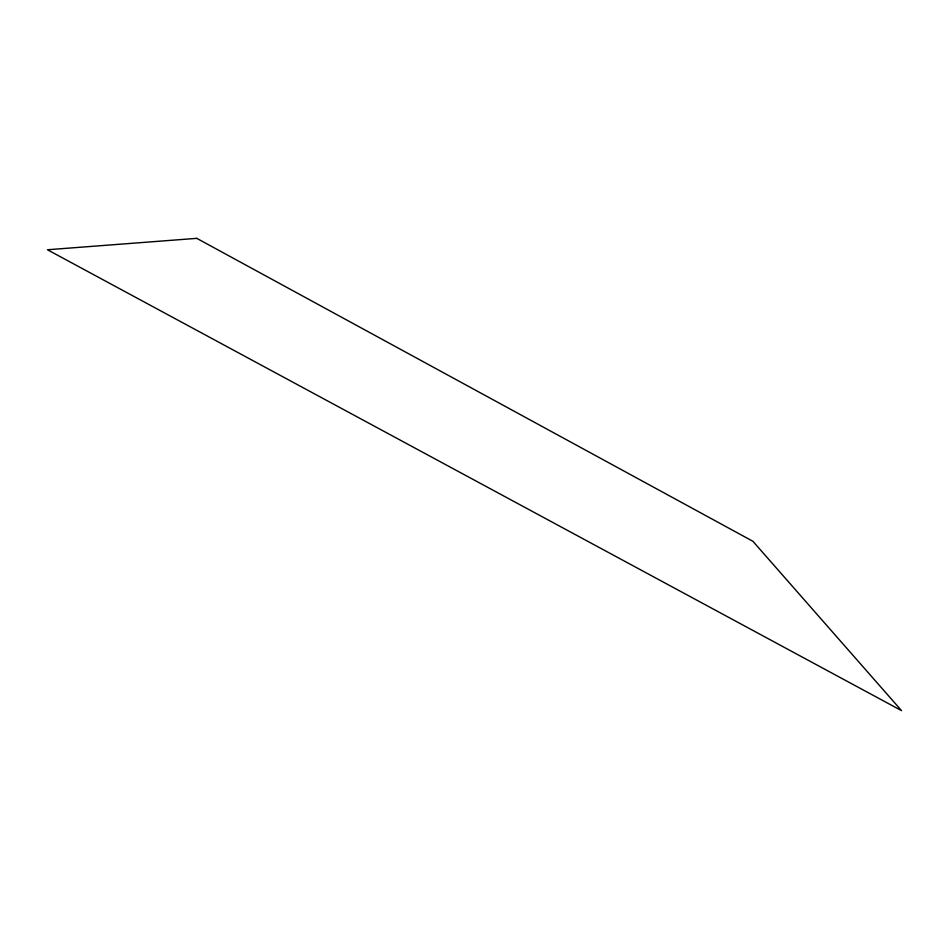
<?xml version="1.0" encoding="UTF-8"?>
<svg xmlns="http://www.w3.org/2000/svg" width="949" height="949" viewBox="0 0 949 949"><rect width="100%" height="100%" fill="white"/><g stroke="black" fill="none" stroke-linecap="round" stroke-linejoin="round"><path stroke-width="1.42" d="M196.799 238.353L47.45 249.753L901.55 710.647L752.913 541.298L196.799 238.353"/></g></svg>
